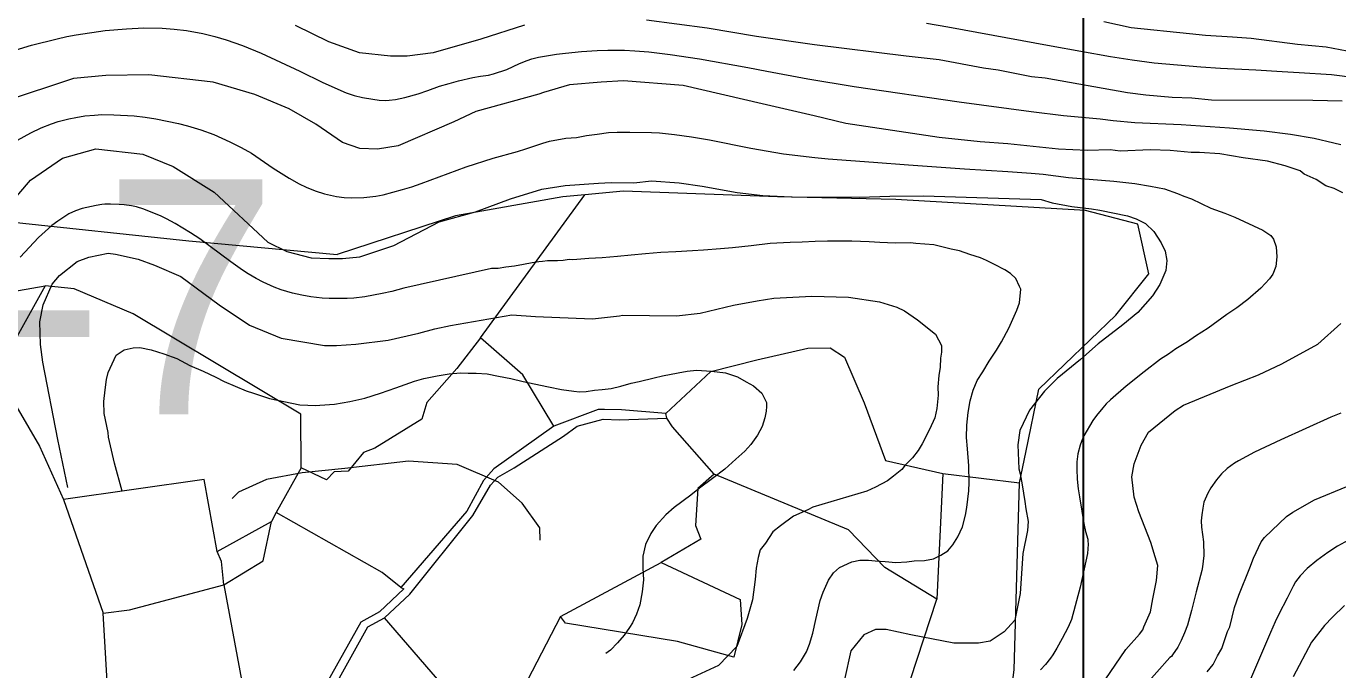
# Model space of a CAD drawing. Header units: metres. Extents: x 548946 to 557077, y 1838800 to 1845419.
# Drawn here: x 551640.3 to 552086.5, y 1842373.1 to 1842592.1 of the extents above; entities that cross this region are included whole.
import ezdxf
from ezdxf.enums import TextEntityAlignment as Align

# ---------------------------------------------------------------- set-up
doc = ezdxf.new("R2010")
doc.units = ezdxf.units.M
doc.header["$LTSCALE"] = 28
for name, color, linetype, lineweight in [('1', 7, 'Continuous', 13), ('10', 7, 'Continuous', 13), ('2', 7, 'Continuous', 13), ('55', 7, 'Continuous', 35), ('60', 7, 'Continuous', 25)]:
    doc.layers.add(name, color=color, linetype=linetype, lineweight=lineweight)

msp = doc.modelspace()

# ---------------------------------------------------------------- linework, layer by layer
at = {"layer": '1'}
for points in [[(551982.35, 1842574.91), (551970.91, 1842577.16), (551966, 1842577.87), (551950.94, 1842580.72), (551939.62, 1842581.96), (551908.44, 1842585.76), (551888.8, 1842588.6), (551871.95, 1842591.5), (551851.32, 1842594.22)], [(551632.53, 1842582.7), (551642.17, 1842585.66), (551650.89, 1842587.89), (551654.11, 1842588.6), (551657.35, 1842589.17), (551667.22, 1842590.69), (551674.48, 1842591.29), (551680.38, 1842591.57), (551686.56, 1842591.43), (551690.71, 1842591.13), (551694.9, 1842590.64)], [(551694.9, 1842590.64), (551700.45, 1842589.65), (551704.52, 1842588.69), (551708.41, 1842587.56), (551713.89, 1842585.6), (551720.26, 1842582.98), (551733.43, 1842576.86), (551741.23, 1842572.98), (551749.13, 1842569.5), (551751.86, 1842568.52), (551754.72, 1842567.85), (551758.21, 1842567.29), (551760.41, 1842567.02), (551762.59, 1842566.91), (551763.79, 1842566.95), (551765.99, 1842567.2), (551769.17, 1842567.83), (551773.64, 1842569.1), (551776.97, 1842570.25), (551780.89, 1842571.73), (551784.2, 1842572.6), (551787.35, 1842573.57), (551792.27, 1842574.65), (551794.82, 1842575.09), (551797.54, 1842575.44), (551799.35, 1842575.89), (551803.87, 1842577.42), (551808.15, 1842579.46), (551810.74, 1842580.49), (551812.3, 1842581.02), (551814.6, 1842581.6), (551820.67, 1842582.58), (551823.81, 1842583.01), (551829.19, 1842583.53), (551834.61, 1842583.89), (551838.18, 1842584), (551843.89, 1842583.95), (551847.39, 1842583.78), (551852.13, 1842583.4), (551859.38, 1842582.52), (551869.35, 1842581.01), (551885.76, 1842578.07), (551892.26, 1842576.8), (551906.27, 1842574.23), (551922.03, 1842571.57), (551957.75, 1842566.38), (551982.2, 1842563.15), (551993.22, 1842561.79), (552005.63, 1842560.59), (552010.08, 1842560.06), (552017.5, 1842559.4), (552033.21, 1842558.67), (552049.71, 1842557.56), (552061.5, 1842556.51), (552070.44, 1842555.42), (552078.41, 1842554.01), (552085.14, 1842552.5), (552087.58, 1842551.87)], [(551809.82, 1842592.45), (551795.02, 1842587.76), (551778.74, 1842583.08), (551769.87, 1842581.9), (551764.24, 1842581.9), (551753.75, 1842583.09), (551743.3, 1842586.84), (551731.97, 1842592.43)], [(552006.87, 1842593.72), (552016.25, 1842591.75), (552036.05, 1842589.69), (552041.46, 1842589.04), (552050.66, 1842588.57), (552057.07, 1842588.04), (552072.8, 1842586.02), (552082.56, 1842585.11), (552096.84, 1842582.42)], [(551816.27, 1842569.62), (551814.77, 1842569.02), (551793.33, 1842563.13), (551785.84, 1842559.6), (551766.91, 1842551.44), (551759.8, 1842550.26), (551753.88, 1842550.56), (551747.97, 1842552.61), (551738.86, 1842558.79), (551729.78, 1842564.01), (551718.15, 1842568.91), (551703.88, 1842573.1), (551682.04, 1842575.56), (551667.4, 1842575.42), (551656.39, 1842574.3), (551632.85, 1842566.56)], [(552088.24, 1842535.45), (552085.29, 1842536.89), (552082.38, 1842537.83), (552079.09, 1842539.99), (552075.07, 1842541.82), (552073.67, 1842542.93), (552068.64, 1842544.64), (552062.62, 1842546.24), (552054.36, 1842547.33), (552046.33, 1842548.69), (552039.41, 1842549.17), (552036.63, 1842549.11), (552029.43, 1842549.81), (552022.8, 1842550.06), (552012.43, 1842549.64), (552009.08, 1842550.02), (552001.22, 1842549.88), (551991.52, 1842550.3), (551974.28, 1842552.14), (551964.8, 1842552.83), (551950.91, 1842554.29), (551919.12, 1842559.03), (551908.4, 1842561.62), (551890.66, 1842565.69), (551863.77, 1842572.01), (551843.52, 1842573.51), (551835.94, 1842573.15), (551825.13, 1842572.16), (551816.27, 1842569.62)], [(552087.97, 1842566.67), (552078.05, 1842566.81), (552043.48, 1842566.92), (552036.79, 1842567.67), (552030.15, 1842567.93), (552021.17, 1842568.68), (552014.98, 1842569.5), (551986.98, 1842574.42), (551982.35, 1842574.91)], [(551632.8, 1842550.82), (551641.87, 1842555.9), (551645.47, 1842557.6), (551648.91, 1842558.91), (551651.21, 1842559.65), (551654.85, 1842560.62), (551657.23, 1842561.11), (551660.33, 1842561.59), (551663.55, 1842561.91), (551666.11, 1842562.04), (551670.11, 1842562.02), (551677.1, 1842561.59), (551680.77, 1842561.2), (551684.43, 1842560.61), (551692.11, 1842559), (551695.2, 1842558.25), (551699.74, 1842556.9), (551704.11, 1842555.29), (551709.61, 1842552.83), (551713.43, 1842550.9), (551716.93, 1842548.87), (551724.38, 1842543.82), (551729.75, 1842540.41), (551733.22, 1842538.48), (551735.52, 1842537.38), (551738.58, 1842536.13), (551741.82, 1842535.1), (551745.87, 1842534.2), (551748.47, 1842533.87), (551751.08, 1842533.72), (551755.16, 1842533.79), (551759.23, 1842534.26), (551761.81, 1842534.8), (551768.3, 1842536.53), (551771.5, 1842537.52), (551774.67, 1842538.64), (551789.96, 1842544.33), (551799.23, 1842547.23), (551807.43, 1842549.49), (551810.31, 1842550.39), (551816.13, 1842552.37), (551818.36, 1842553.02), (551823.95, 1842554.07), (551827.55, 1842554.26), (551830.94, 1842554.97), (551834.57, 1842555.37), (551838.38, 1842555.96), (551841.32, 1842556.08), (551845.72, 1842556.11), (551853.06, 1842555.94), (551855.79, 1842555.8), (551860.88, 1842555.32), (551866.62, 1842554.53), (551872.82, 1842553.42), (551886.84, 1842550.63), (551897.92, 1842548.67), (551908.57, 1842547.41), (551913.15, 1842546.96), (551928.5, 1842545.87)], [(551928.5, 1842545.87), (551940.48, 1842544.91), (551959.5, 1842543.6), (551974.3, 1842542.74), (551982.14, 1842542.11), (551986.25, 1842541.73), (551994.88, 1842540.68), (552010.31, 1842539.41), (552017.41, 1842538.56), (552022.83, 1842537.75), (552027.51, 1842536.76), (552031.97, 1842535.21), (552034.12, 1842534.28), (552036.7, 1842533.36), (552043.32, 1842530.23), (552048.1, 1842528.51), (552051.48, 1842527.19), (552061.01, 1842522.72), (552063.67, 1842520.91), (552064.66, 1842519.7), (552065.58, 1842517.1), (552065.78, 1842513.61), (552065.45, 1842510.38), (552064.37, 1842507.76), (552063.85, 1842506.97), (552063.24, 1842506.15), (552060.26, 1842502.96), (552055.94, 1842499.14), (552052.17, 1842496.33), (552048.72, 1842493.98), (552042.38, 1842489.38), (552038.09, 1842486.69), (552035.37, 1842484.71), (552031.43, 1842482.36), (552028.85, 1842480.5), (552026.15, 1842478.75), (552020.59, 1842474.54), (552014.49, 1842469.64), (552009.18, 1842464.95), (552007.74, 1842463.56), (552006.54, 1842462.23), (552004.36, 1842459.59), (552003.12, 1842457.91), (552000.09, 1842452.68), (551999.27, 1842450.73), (551998.84, 1842449.48), (551998.05, 1842446.62), (551997.7, 1842443.85), (551997.69, 1842441.39), (551997.88, 1842437.99), (551998.21, 1842434.71), (551998.59, 1842431.97), (552000.1, 1842422.83), (552000.71, 1842420.11), (552001.44, 1842417.52), (552001.52, 1842416.93), (552001.54, 1842415.85), (552001.34, 1842412.64), (551998.85, 1842401.19), (551995.95, 1842390.22), (551994.8, 1842387.56), (551992.79, 1842383.76), (551990.9, 1842380.39), (551989.53, 1842378.16), (551988.71, 1842376.98), (551987.12, 1842374.93), (551985.37, 1842373.03)], [(551815.97, 1842512.07), (551814.73, 1842511.91), (551812.5, 1842511.63), (551809.55, 1842511.01), (551806.46, 1842510.5), (551803.48, 1842510.13), (551800.88, 1842509.68), (551798.62, 1842509.65), (551768.74, 1842502.94), (551764.7, 1842501.86), (551761.37, 1842501.12), (551755.53, 1842500.07), (551751.84, 1842499.62), (551749.47, 1842499.47), (551746.45, 1842499.41), (551743.43, 1842499.46), (551741.03, 1842499.6), (551737.21, 1842500.04), (551734.04, 1842500.59), (551730.88, 1842501.3), (551727.08, 1842502.43), (551724.65, 1842503.33), (551720.91, 1842504.99), (551718.55, 1842506.22), (551715.8, 1842507.88), (551713.93, 1842509.12), (551709.96, 1842511.94), (551699.39, 1842519.71), (551696.2, 1842521.83), (551691.05, 1842524.96), (551688.02, 1842526.62), (551686.25, 1842527.45), (551680.34, 1842529.9), (551677.81, 1842530.64), (551676.19, 1842530.99), (551673.65, 1842531.36), (551671.95, 1842531.5), (551669.06, 1842531.62), (551667.11, 1842531.57), (551666.04, 1842531.47), (551664.11, 1842531.13), (551659.37, 1842530.06), (551657.09, 1842529.33), (551654.88, 1842528.22), (551651.04, 1842525.81), (551649, 1842524.3), (551644.47, 1842520.27), (551638.3, 1842513.48)], [(551901.47, 1842372.87), (551903.76, 1842375.81), (551905.73, 1842379.21), (551906.8, 1842381.74), (551907.97, 1842385.54), (551908.9, 1842390.2), (551910.36, 1842396.69), (551911.4, 1842399.47), (551913.28, 1842403.61), (551914.99, 1842406.1), (551917.04, 1842407.87), (551921.21, 1842409.78), (551923.92, 1842410.37), (551926.82, 1842410.35), (551929.12, 1842410.13), (551932.55, 1842409.93), (551936.12, 1842409.62), (551939.88, 1842409.84), (551942.36, 1842410.15), (551945.87, 1842410.33), (551948.96, 1842410.84), (551951.46, 1842412.04), (551953.79, 1842413.59), (551955.56, 1842415.58), (551957.24, 1842418.31), (551958.82, 1842421.79), (551959.85, 1842425.7), (551960.28, 1842428.28), (551960.95, 1842434.04), (551961.11, 1842436.83), (551961.03, 1842442.5), (551960.56, 1842448.25), (551960.21, 1842452.11), (551960.32, 1842456.29), (551960.78, 1842460.64), (551961.42, 1842464.63), (551962.48, 1842468.29), (551963.84, 1842471.49), (551965.74, 1842474.5), (551967.93, 1842478.18), (551970.37, 1842481.89), (551972.15, 1842484.76), (551974.61, 1842489.36), (551977.37, 1842495.51), (551978.19, 1842498.01), (551978.63, 1842502.6), (551978.26, 1842503.56), (551977.03, 1842506.31), (551975.18, 1842507.97), (551973.26, 1842509.25), (551969.75, 1842511.08), (551966.94, 1842512.37), (551964.94, 1842513.26), (551961.38, 1842514.45), (551957.83, 1842515.65), (551954.97, 1842516.3), (551949.12, 1842517.71), (551943, 1842518.21), (551941.09, 1842518.35), (551935.92, 1842518.34), (551930.72, 1842518.57), (551927.04, 1842518.74), (551921.2, 1842519.02), (551912.88, 1842518.99), (551908.73, 1842518.85), (551904.34, 1842518.68), (551900.19, 1842518.54), (551893.42, 1842518.2), (551886.96, 1842517.4), (551880.61, 1842516.73), (551876.5, 1842516.34), (551870.75, 1842515.88), (551867, 1842515.66), (551861.36, 1842515.34), (551856.22, 1842515.07), (551850.97, 1842514.67), (551846.11, 1842514.19), (551841.5, 1842513.74), (551836.25, 1842513.34), (551831.75, 1842513.03), (551826.25, 1842512.59), (551824.98, 1842512.69), (551822.99, 1842512.44), (551821.11, 1842512.33), (551819.73, 1842512.28), (551817.71, 1842512.29), (551815.97, 1842512.07)], [(551654.5, 1842435.14), (551651.15, 1842451.42), (551646.04, 1842477.76), (551645.16, 1842483.75), (551644.97, 1842491.51), (551646.06, 1842497.35), (551649.2, 1842504.35), (551651.69, 1842507.26), (551657.71, 1842512.03), (551661.67, 1842513.56), (551668.25, 1842514.9), (551670.75, 1842514.57), (551678.37, 1842512.8), (551683.94, 1842510.77), (551692.97, 1842506.97), (551705.98, 1842497.31), (551716.31, 1842490.43), (551727.11, 1842485.94)], [(551727.11, 1842485.94), (551741.81, 1842483.5), (551745.92, 1842483.49), (551752.46, 1842483.92), (551763.5, 1842485.3), (551773.85, 1842487.63), (551779.37, 1842489.1), (551784.67, 1842490.28), (551805.48, 1842493.92), (551813.59, 1842493.38), (551833.02, 1842492.56), (551842.1, 1842493.56), (551843.2, 1842493.8), (551861.57, 1842493.5), (551869.6, 1842494.42), (551880.96, 1842497.24), (551888.93, 1842498.66), (551894.67, 1842499.57), (551907.55, 1842500.29), (551920.04, 1842499.94), (551930.64, 1842498.36), (551936.44, 1842496.48), (551939.12, 1842495.26), (551943.54, 1842492.21), (551949.68, 1842487.32), (551951.65, 1842483.48), (551951.66, 1842481.2), (551951.38, 1842479.13), (551951.23, 1842476.07), (551950.79, 1842473.22), (551950.47, 1842469.37), (551950.53, 1842466.58), (551950.05, 1842461.96), (551949.39, 1842458.83), (551947.56, 1842454.81), (551945.07, 1842449.95), (551943.79, 1842447.77), (551941.79, 1842445.26), (551939.29, 1842442.68), (551938.18, 1842441.29), (551935.4, 1842438.94), (551933.29, 1842437.42), (551929.23, 1842435.18), (551926.33, 1842433.83), (551907.89, 1842428.42), (551906.23, 1842427.47), (551901.38, 1842425.39), (551896.93, 1842422.08), (551894.37, 1842420.01), (551891.77, 1842416.16), (551889.99, 1842413.92), (551889.27, 1842411.3), (551888.67, 1842407.67), (551888.35, 1842403.82), (551887.37, 1842396.85), (551885.55, 1842390.54), (551882.03, 1842381.05), (551875.85, 1842374.49), (551862.62, 1842368.38)], [(552002.31, 1842362.15), (552014.38, 1842379.94), (552019.05, 1842385.24), (552020.16, 1842386.64), (552020.54, 1842387.7), (552022.76, 1842392.78), (552023.52, 1842397.19), (552024.84, 1842403.44), (552025.27, 1842408.57), (552024.42, 1842411.52), (552022.85, 1842416.42), (552018.85, 1842426.89), (552017.28, 1842431.79), (552016.47, 1842438.81), (552017.24, 1842443.22), (552019.56, 1842449.58), (552022.11, 1842453.94), (552031.17, 1842461.33), (552034.01, 1842463.18), (552050.27, 1842469.87), (552059.51, 1842473.47), (552067.47, 1842477.17), (552079.66, 1842483.9), (552087.5, 1842490.9)], [(551673.01, 1842433.91), (551670.39, 1842443.43), (551668.28, 1842452.25), (551668.2, 1842453.88), (551666.9, 1842460.28), (551666.76, 1842464.42), (551667.15, 1842468.38), (551667.6, 1842471.85), (551668.17, 1842474.32), (551670.97, 1842480.21), (551673.65, 1842481.94), (551676.71, 1842482.7), (551678.98, 1842482.73), (551682.86, 1842481.95), (551687.19, 1842480.6), (551691.55, 1842479), (551696.01, 1842476.66), (551700.54, 1842474.7), (551704.83, 1842472.71), (551707.67, 1842471.17), (551715.12, 1842468.07), (551717.62, 1842467.24), (551721.71, 1842465.86), (551723.15, 1842465.41), (551733.38, 1842463.28), (551736.18, 1842463.13), (551738.83, 1842463.08), (551740.21, 1842463.12), (551745.21, 1842463.5), (551750.4, 1842464.4), (551755.55, 1842465.54), (551760.89, 1842467.22), (551766.1, 1842469.01), (551772.37, 1842471.3), (551775.54, 1842472.2), (551780.09, 1842473.15), (551784.17, 1842473.78), (551788.04, 1842474.14), (551790.69, 1842474.09), (551793.35, 1842474.05), (551797.17, 1842473.77), (551801.05, 1842472.99), (551805.18, 1842472.24), (551809.34, 1842471.25), (551815.3, 1842469.98), (551818.02, 1842469.43), (551822.43, 1842468.47), (551826.67, 1842467.86), (551828.58, 1842467.72), (551830.84, 1842467.75), (551833.68, 1842468.23), (551836.31, 1842468.43), (551839.29, 1842468.81), (551842.6, 1842469.6), (551846.12, 1842470.67), (551848.82, 1842471.26), (551853.98, 1842472.41), (551856.79, 1842473.14), (551862.08, 1842474.18), (551865.17, 1842474.69)], [(551865.17, 1842474.69), (551868.4, 1842475.09), (551873.49, 1842474.72), (551878.23, 1842474.17), (551882.31, 1842472.79), (551885.29, 1842471.14), (551887.79, 1842469.68), (551890.56, 1842467.19), (551892.11, 1842464.05), (551892.16, 1842462.67), (551892.09, 1842461.14), (551891.63, 1842458.82), (551890.73, 1842455.93), (551889.08, 1842452.95), (551886.83, 1842449.76), (551884.84, 1842447.5), (551881.78, 1842444.72), (551878.04, 1842441.35), (551873.77, 1842438.17), (551869.39, 1842434.85), (551866.41, 1842432.46), (551860.74, 1842428.34), (551857.9, 1842425.84), (551854.58, 1842422.15), (551852.76, 1842419.52), (551850.96, 1842415.77), (551850.07, 1842411.75), (551850.07, 1842407.71), (551850.32, 1842403.7), (551849.82, 1842399.6), (551849.11, 1842395.22), (551847.99, 1842392.06), (551846.59, 1842389.11), (551845.53, 1842387.46), (551843.72, 1842384.84), (551841.51, 1842382.29), (551839.06, 1842379.72), (551837.56, 1842378.58)], [(552087.53, 1842460.45), (552084.13, 1842459.03), (552067.07, 1842451.33), (552058.13, 1842447.1), (552052.7, 1842444.19), (552051.31, 1842443.35), (552048.88, 1842441.56), (552046.89, 1842439.75)], [(551815.21, 1842417.21), (551815, 1842421.44), (551809.01, 1842429.8), (551801.04, 1842436.92), (551786.95, 1842442.94), (551770.33, 1842444.11), (551748.74, 1842441.54), (551734.26, 1842440.12), (551722.1, 1842437.83), (551712.52, 1842433.52), (551710.37, 1842431.42)], [(552046.89, 1842439.75), (552045.18, 1842437.75), (552043.36, 1842435.05), (552042.27, 1842433.16), (552041.35, 1842431.2), (552040.98, 1842430.11), (552040.53, 1842428.14), (552040.22, 1842425.79), (552040.06, 1842423.78), (552040.1, 1842421.59), (552040.81, 1842416.6), (552040.88, 1842412.02), (552040.45, 1842408.1), (552040.22, 1842406.89), (552038.3, 1842399.58), (552036.77, 1842393.31), (552035.32, 1842388.21), (552034.38, 1842385.63), (552033.19, 1842383.02), (552032.03, 1842380.75), (552030.29, 1842378.13), (552029.87, 1842377.64), (552029.33, 1842377.25), (552020.47, 1842367.3)], [(552042.11, 1842372.38), (552044.11, 1842374.9), (552045.55, 1842377.86), (552047.05, 1842380.31), (552048.93, 1842386.12), (552049.76, 1842387.74), (552051.3, 1842394.27), (552052.84, 1842398.51), (552056.61, 1842407.83), (552057.77, 1842411.02), (552060.42, 1842416.66), (552061.53, 1842418.05), (552069.09, 1842425.27), (552071.21, 1842426.78), (552078.61, 1842430.93), (552089.52, 1842435.48)], [(552088.82, 1842395), (552084.71, 1842390.98), (552081.98, 1842388.12), (552077.54, 1842382.53)], [(552077.54, 1842382.53), (552071.28, 1842370.64)]]:
    msp.add_lwpolyline(points, dxfattribs=at)
at = {"layer": '10'}
for p, q in [((551794.89, 1842486.04), (551830.38, 1842534.78)), ((551615.11, 1842498.28), (551646.75, 1842503.76)), ((551858.3, 1842458.75), (551857.97, 1842460.26)), ((551978.25, 1842436.71), (551980.38, 1842447.06)), ((551733.85, 1842441.84), (551725.42, 1842426.67)), ((551952.09, 1842439.88), (551950.1, 1842397.06)), ((551952.09, 1842439.88), (551978.25, 1842436.71)), ((551653.03, 1842431.05), (551666.53, 1842392.36)), ((551725.42, 1842426.67), (551723.75, 1842423.55)), ((551705.28, 1842413.33), (551723.75, 1842423.55)), ((551822.06, 1842391.22), (551856.38, 1842409.55)), ((551919.91, 1842305.01), (551950.1, 1842397.06)), ((551789.72, 1842359.01), (551762.19, 1842390.72)), ((551822.06, 1842391.22), (551799.64, 1842348.07))]:
    msp.add_line(p, q, dxfattribs=at)
for points in [[(551580.27, 1842540.68), (551615.13, 1842529.37), (551633.85, 1842525.62), (551695.62, 1842519.07), (551746.15, 1842514.43)], [(551865.03, 1842535.2), (551843.48, 1842535.97), (551830.38, 1842534.78)], [(551830.38, 1842534.78), (551822.89, 1842534.1), (551786.39, 1842527.54), (551746.15, 1842514.43)], [(551980.38, 1842447.06), (551984.8, 1842468.55), (552011.01, 1842493.83), (552022.24, 1842507.88), (552018.49, 1842524.73), (552000.71, 1842529.42), (551936.14, 1842533.16), (551895.89, 1842534.1), (551865.03, 1842535.2)], [(551646.75, 1842503.76), (551630.26, 1842474.2), (551644.87, 1842449.19), (551653.03, 1842431.05)], [(551733.85, 1842441.84), (551733.79, 1842460.06), (551676.72, 1842494.21), (551656.63, 1842502.79), (551646.75, 1842503.76)], [(551794.89, 1842486.04), (551786.77, 1842475.63), (551776.62, 1842464.07), (551774.88, 1842458.33), (551758.92, 1842448.55), (551755.12, 1842447.03), (551749.87, 1842440.71), (551745.05, 1842440.43), (551742.44, 1842437.7), (551733.85, 1842441.84)], [(551819.87, 1842456.01), (551809.31, 1842473.45), (551794.89, 1842486.04)], [(551857.97, 1842460.26), (551873.27, 1842474.57), (551888.84, 1842478.53), (551906.27, 1842482.5), (551913.79, 1842482.64), (551918.74, 1842479.52), (551925.4, 1842463.95), (551932.6, 1842444.35), (551952.09, 1842439.88)], [(551857.97, 1842460.26), (551842.81, 1842461.51), (551837.03, 1842461.64), (551834.89, 1842461.72), (551819.87, 1842456.01)], [(551762.19, 1842390.72), (551770.79, 1842398.83), (551792.28, 1842425.54), (551798.23, 1842435.87), (551800.72, 1842438.64), (551806.31, 1842441.87), (551823.1, 1842452.59), (551827.78, 1842455.95), (551836.55, 1842458.34), (551842.18, 1842458.11), (551858.3, 1842458.75)], [(551819.87, 1842456.01), (551803.69, 1842444.58), (551799.44, 1842441.5), (551795.93, 1842437.46), (551790.26, 1842427.03), (551767.78, 1842401.07)], [(551874.37, 1842439.63), (551860.15, 1842455.76), (551858.3, 1842458.75)], [(551705.28, 1842413.33), (551700.9, 1842437.79), (551653.03, 1842431.05)], [(551874.37, 1842439.63), (551868.78, 1842434.75), (551868.06, 1842422.2), (551869.78, 1842417.58), (551856.38, 1842409.55)], [(551950.1, 1842397.06), (551932.42, 1842407.93), (551920.05, 1842420.77), (551874.37, 1842439.63)], [(551968.88, 1842313.96), (551976.38, 1842373.03), (551978.25, 1842436.71)], [(551767.78, 1842401.07), (551761.47, 1842406.17), (551725.42, 1842426.67)], [(551707.59, 1842401.95), (551720.98, 1842410.15), (551723.75, 1842423.55)], [(551707.59, 1842401.95), (551706.8, 1842409.9), (551705.28, 1842413.33)], [(551856.38, 1842409.55), (551883.22, 1842397.04), (551883.73, 1842388.52), (551881.07, 1842377.36), (551861.92, 1842382.65), (551823.76, 1842388.91), (551822.06, 1842391.22)], [(551666.53, 1842392.36), (551675.53, 1842393.51), (551707.59, 1842401.95)], [(551707.59, 1842401.95), (551713.92, 1842367.88), (551713.54, 1842364.9)], [(551767.78, 1842401.07), (551768.8, 1842400.58), (551760.51, 1842392.83), (551754.2, 1842389.29), (551735.79, 1842356.49)], [(551674.81, 1842342.84), (551668.35, 1842361.35), (551666.53, 1842392.36)], [(551703.16, 1842289.8), (551731.07, 1842341.8), (551756.56, 1842387.72), (551762.19, 1842390.72)]]:
    msp.add_lwpolyline(points, dxfattribs=at)
at = {"layer": '2'}
for points in [[(551946.58, 1842593.21), (551953.84, 1842591.96), (551989, 1842585.41), (552009.13, 1842581.84), (552016.55, 1842580.66), (552024.06, 1842579.72), (552039.94, 1842578.3), (552046.56, 1842577.87), (552058.57, 1842577.3), (552067.6, 1842576.71), (552073.3, 1842576.42), (552084.32, 1842575.66), (552092.37, 1842574.66)], [(551633.18, 1842529.64), (551641.77, 1842539.79), (551652.64, 1842547.24), (551664.05, 1842550.35), (551679.96, 1842548.58), (551690.34, 1842544.43), (551704.27, 1842535.67), (551722.51, 1842518.62), (551729.02, 1842515.4), (551737.31, 1842513.35), (551743.23, 1842513.06), (551747.97, 1842513.06), (551753.88, 1842513.64), (551765.43, 1842517.45), (551780.76, 1842525.51), (551793.16, 1842529), (551805.07, 1842533.34), (551815.69, 1842536.62), (551823.7, 1842537.95), (551835.05, 1842538.74), (551839.34, 1842538.98), (551846.98, 1842538.84), (551853, 1842539.53), (551862.48, 1842538.83), (551870.24, 1842537.69), (551882.17, 1842535.5), (551890.93, 1842534.47), (551900.63, 1842534.05), (551923.77, 1842533.9), (551934.14, 1842534.33), (551945.57, 1842534.37), (551985.61, 1842533.1), (551989.29, 1842532), (551996.04, 1842530.74), (552002.73, 1842529.98), (552005.58, 1842529.55), (552014.95, 1842527.57), (552017.86, 1842526.63), (552021.09, 1842524.97), (552023.95, 1842522.25), (552026.41, 1842518.46), (552027.76, 1842515.57), (552028.38, 1842512.34), (552028, 1842508.99), (552026.01, 1842504.19), (552023.41, 1842500.33), (552018.46, 1842494.69), (552013.35, 1842490.54), (552004.95, 1842483.99), (551998.94, 1842478.73), (551991.05, 1842472.24), (551986.71, 1842467.93), (551981.61, 1842461.5), (551978.34, 1842454.52), (551977.63, 1842449.61), (551978.05, 1842441.53), (551978.5, 1842439.8), (551979.18, 1842436.07), (551980.09, 1842430.33), (551980.38, 1842427.82), (551981.12, 1842423.59), (551980.96, 1842420.52), (551979.4, 1842412.66), (551978.45, 1842399.03), (551976.63, 1842390.01), (551972.98, 1842386.04), (551968.25, 1842382.8), (551964.24, 1842382.08), (551960.6, 1842382.08), (551955.86, 1842382.08), (551941.29, 1842384.96), (551932.91, 1842386.76), (551929.27, 1842386.76), (551925.26, 1842384.96), (551920.89, 1842379.55), (551918.7, 1842369.81)], [(552091.4, 1842417.88), (552086.4, 1842415.11), (552083.12, 1842413.04), (552079.41, 1842410.31), (552076.11, 1842407.55), (552073.72, 1842405.09), (552072.13, 1842403.05), (552071.3, 1842401.59), (552069.28, 1842397.42), (552066.4, 1842391.99), (552065.15, 1842389.37), (552063.56, 1842385.75), (552055.82, 1842367.53)]]:
    msp.add_lwpolyline(points, dxfattribs=at)
at = {"layer": '60'}
msp.add_line((552000, 1839000), (552000, 1845000), dxfattribs=at)

# ---------------------------------------------------------------- texts
at = {"layer": '55'}
msp.add_text('845551-7', height=80, dxfattribs=at).set_placement((551500, 1842460), align=Align.CENTER)

doc.saveas('drawing.dxf')
